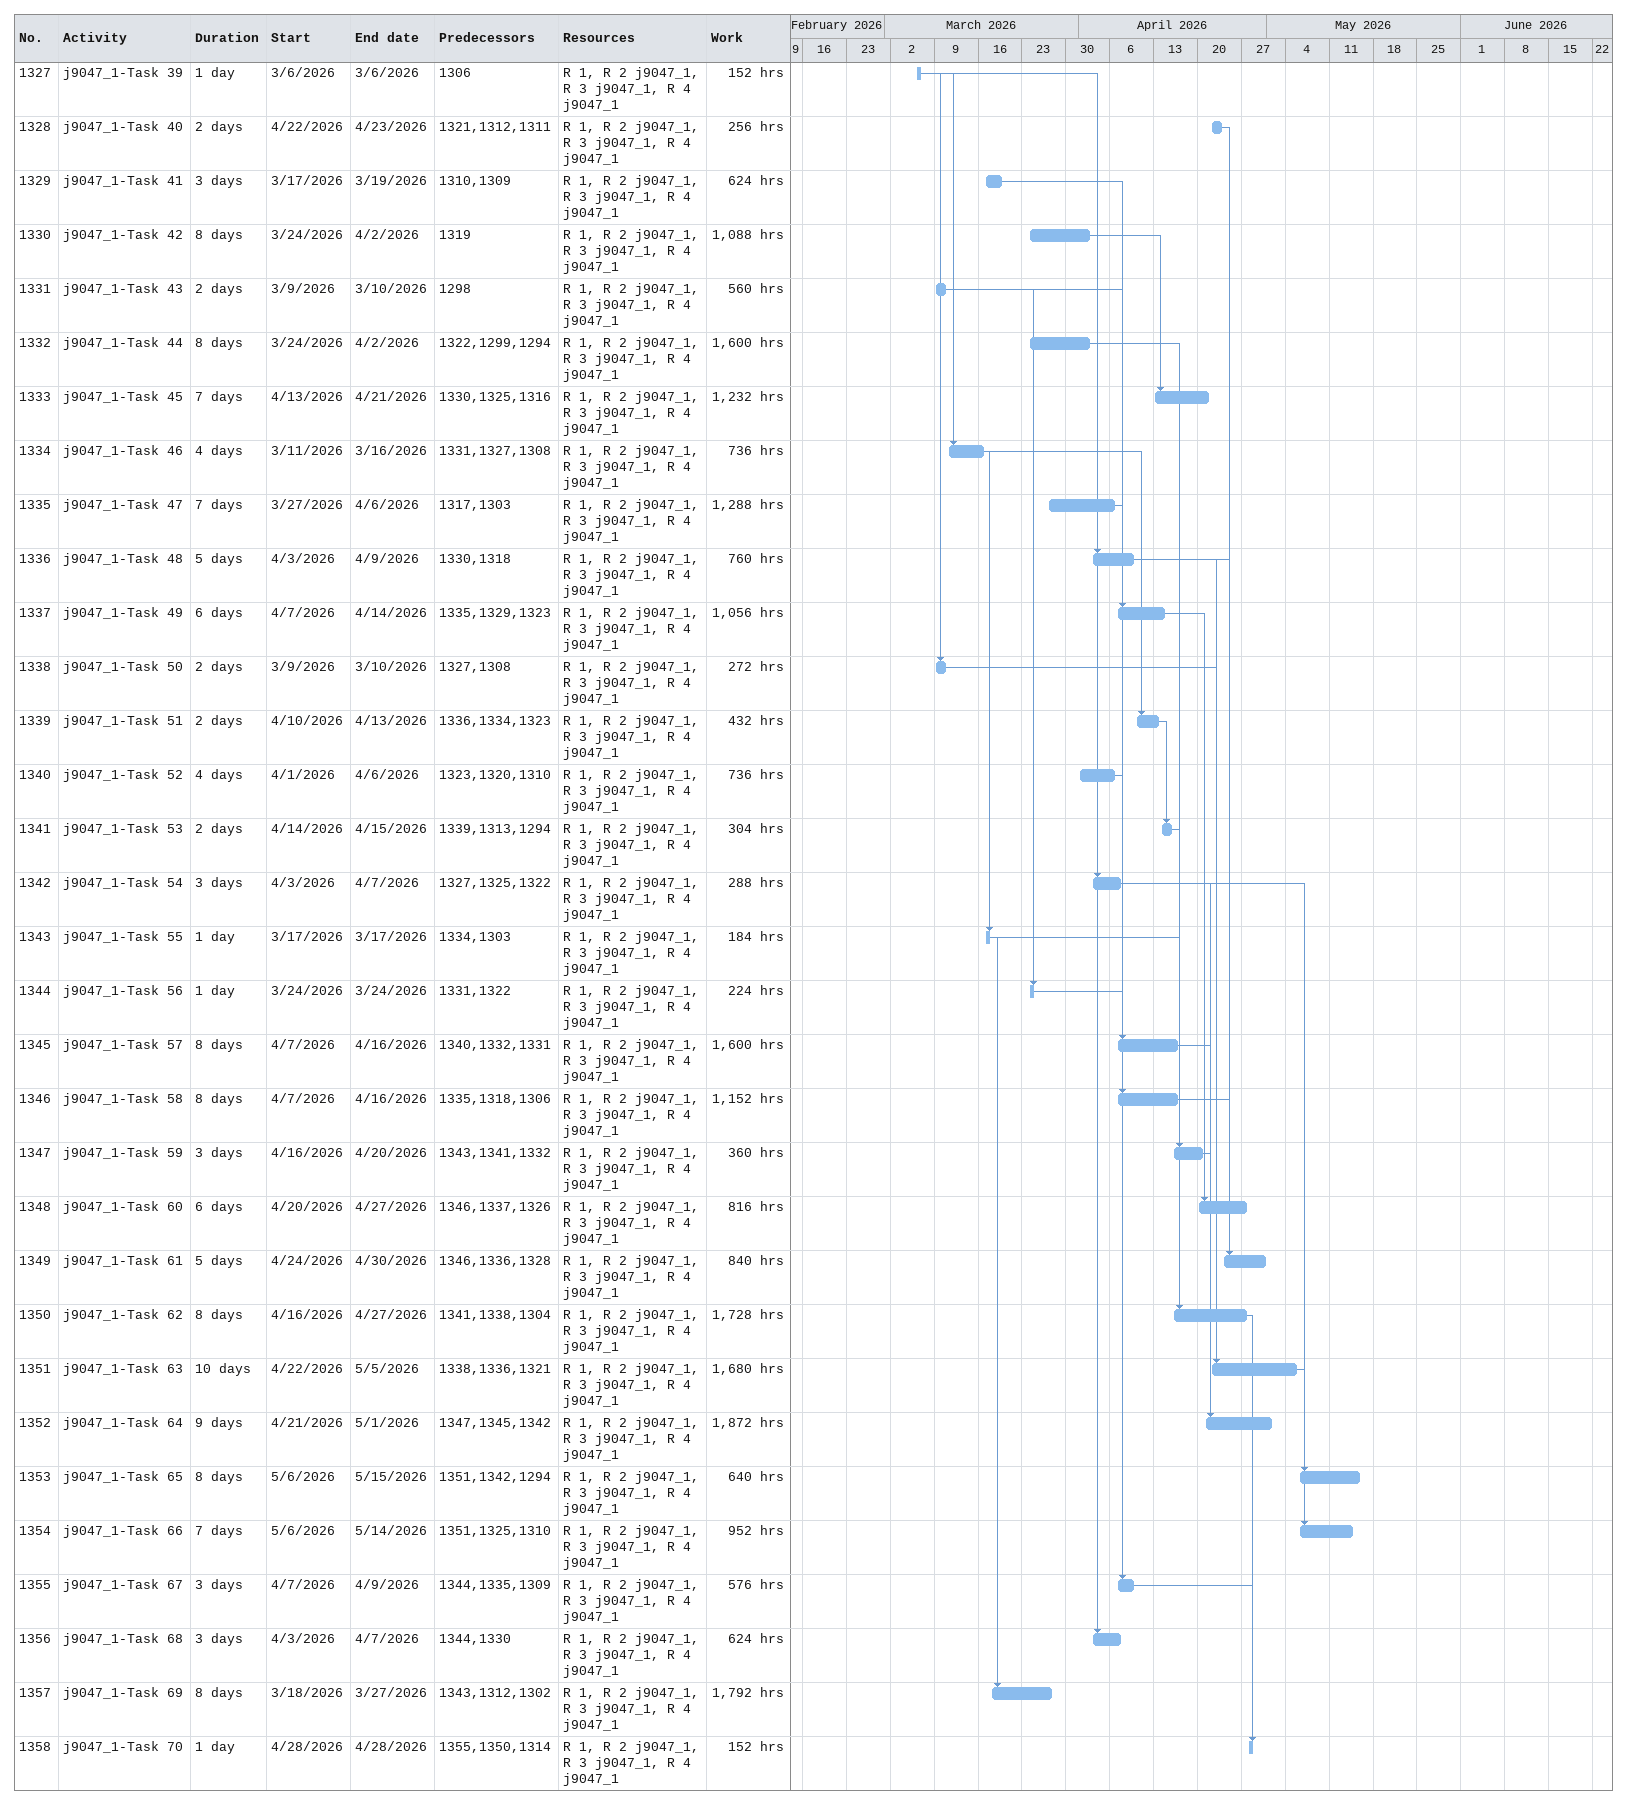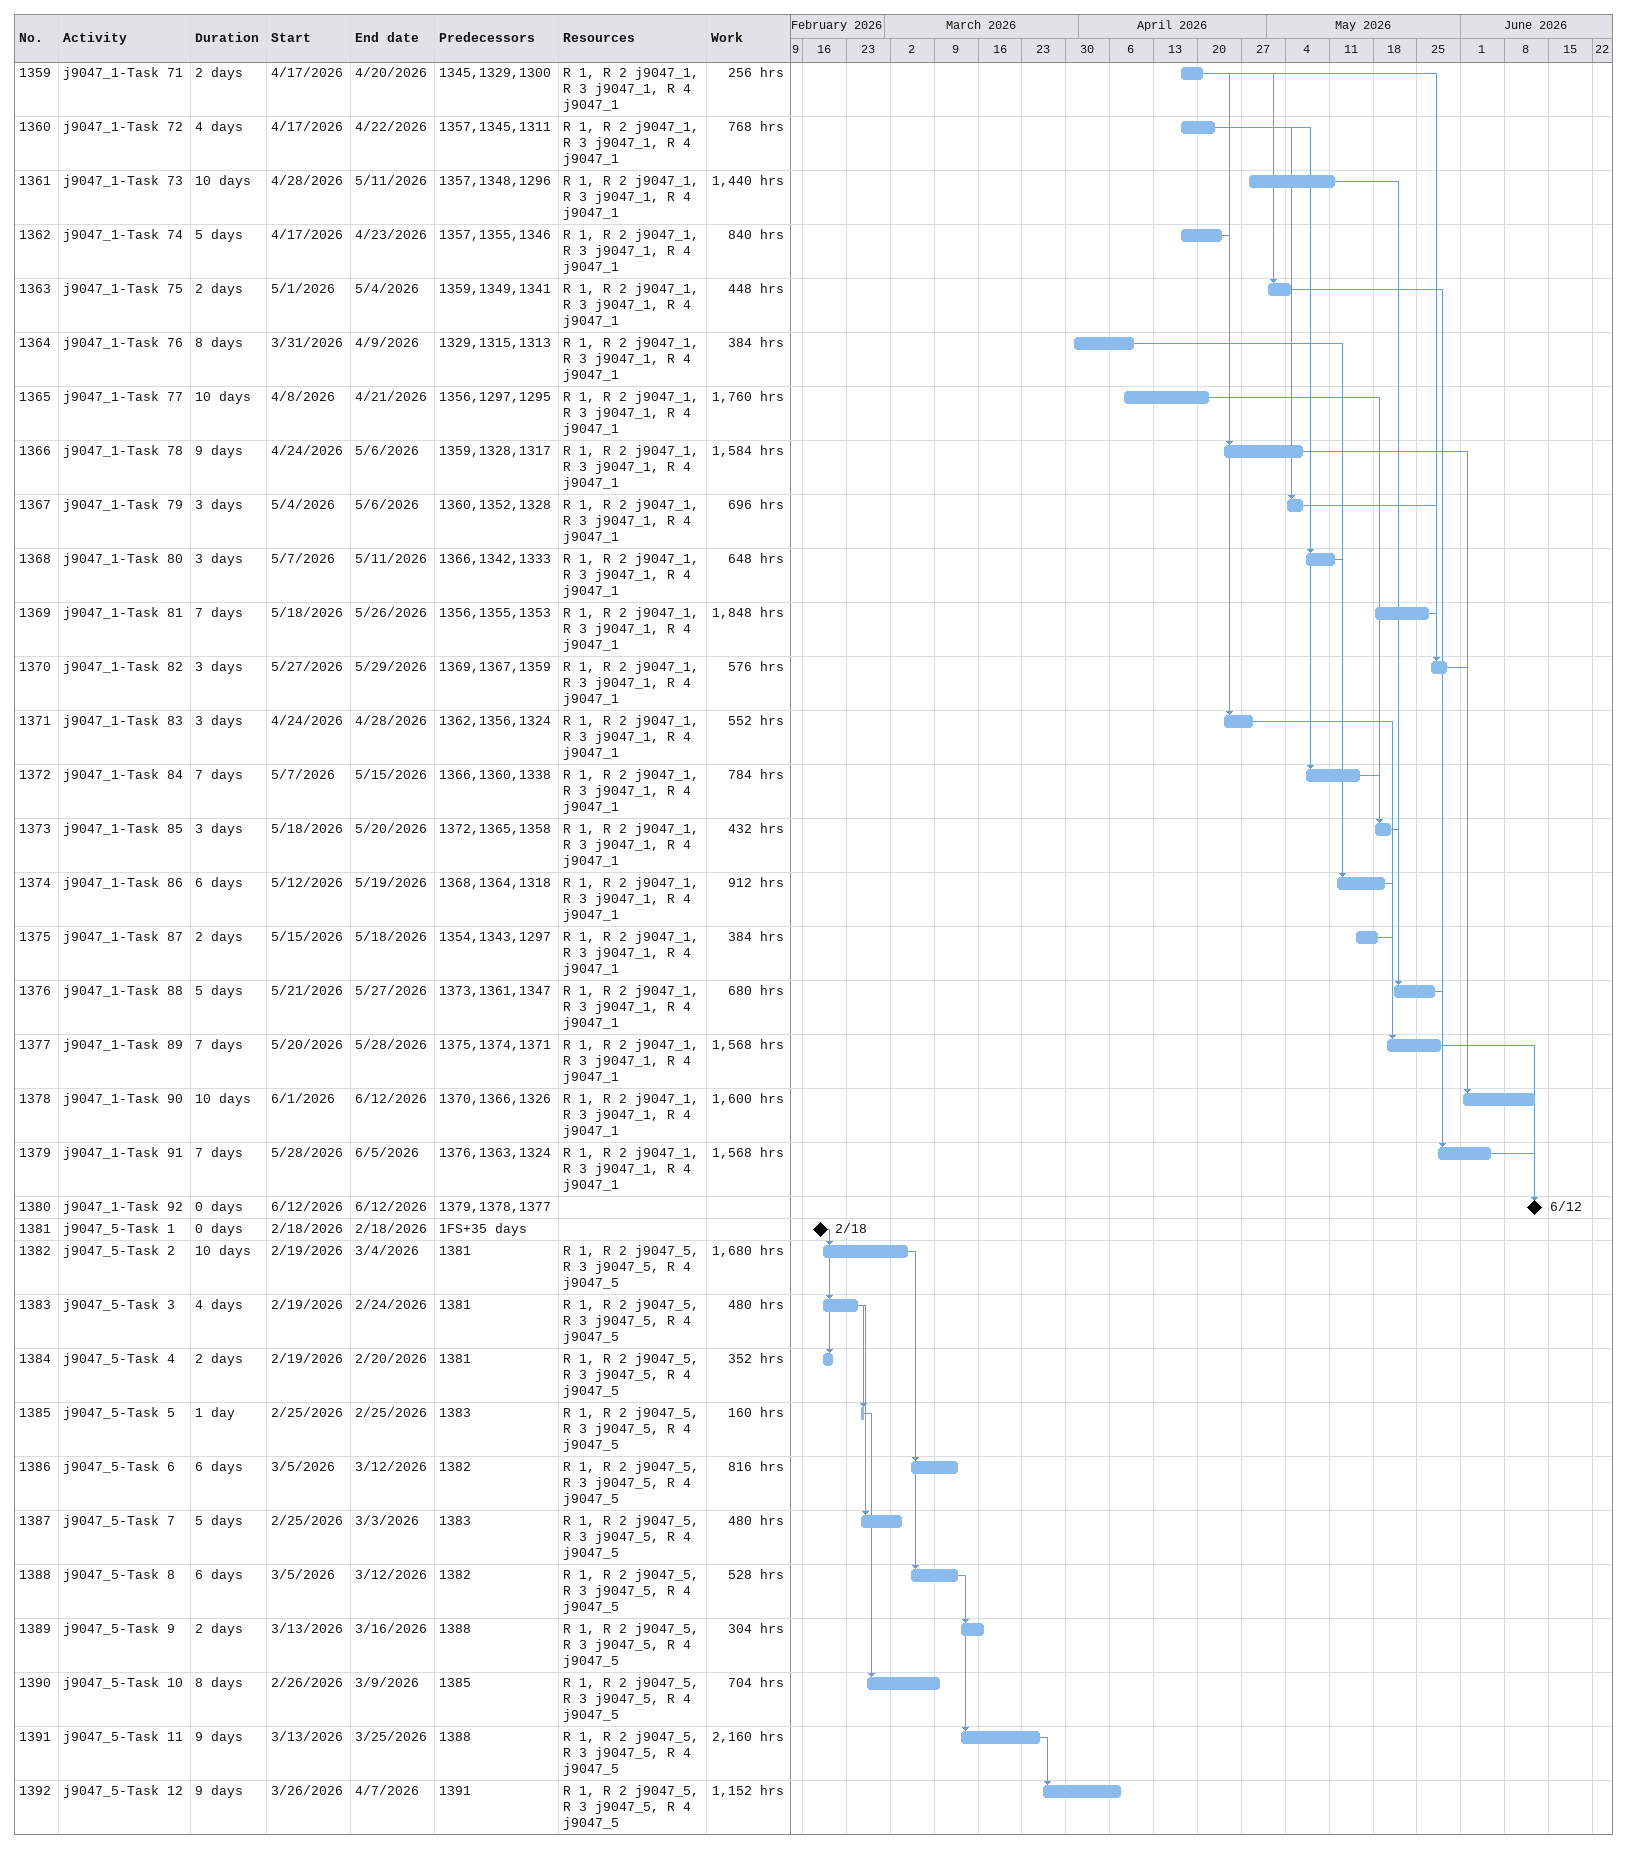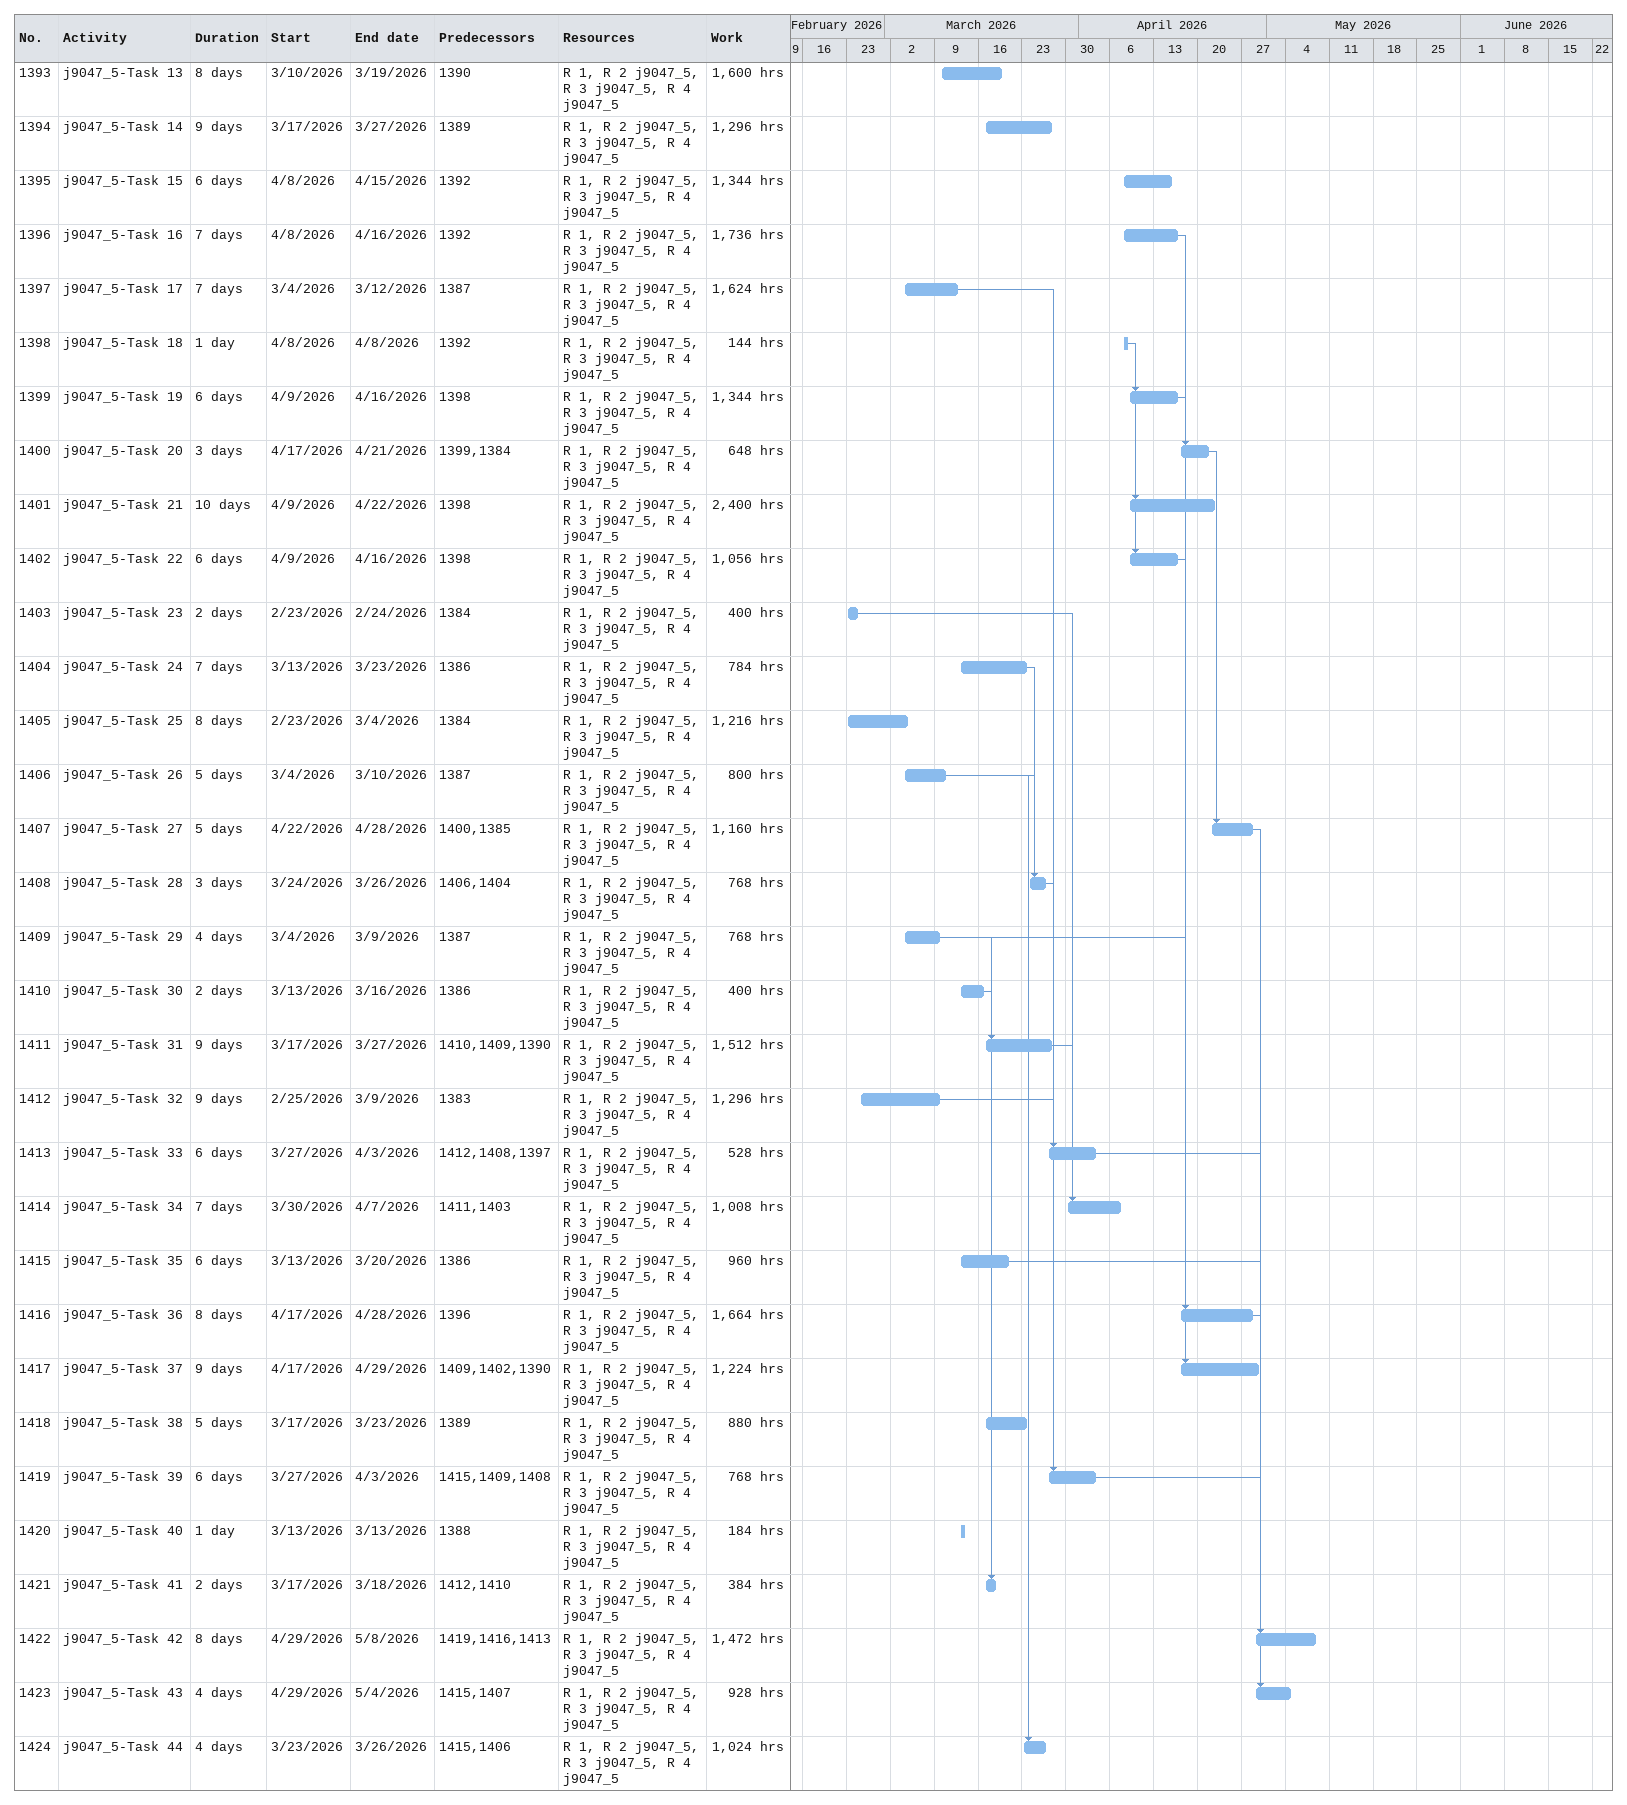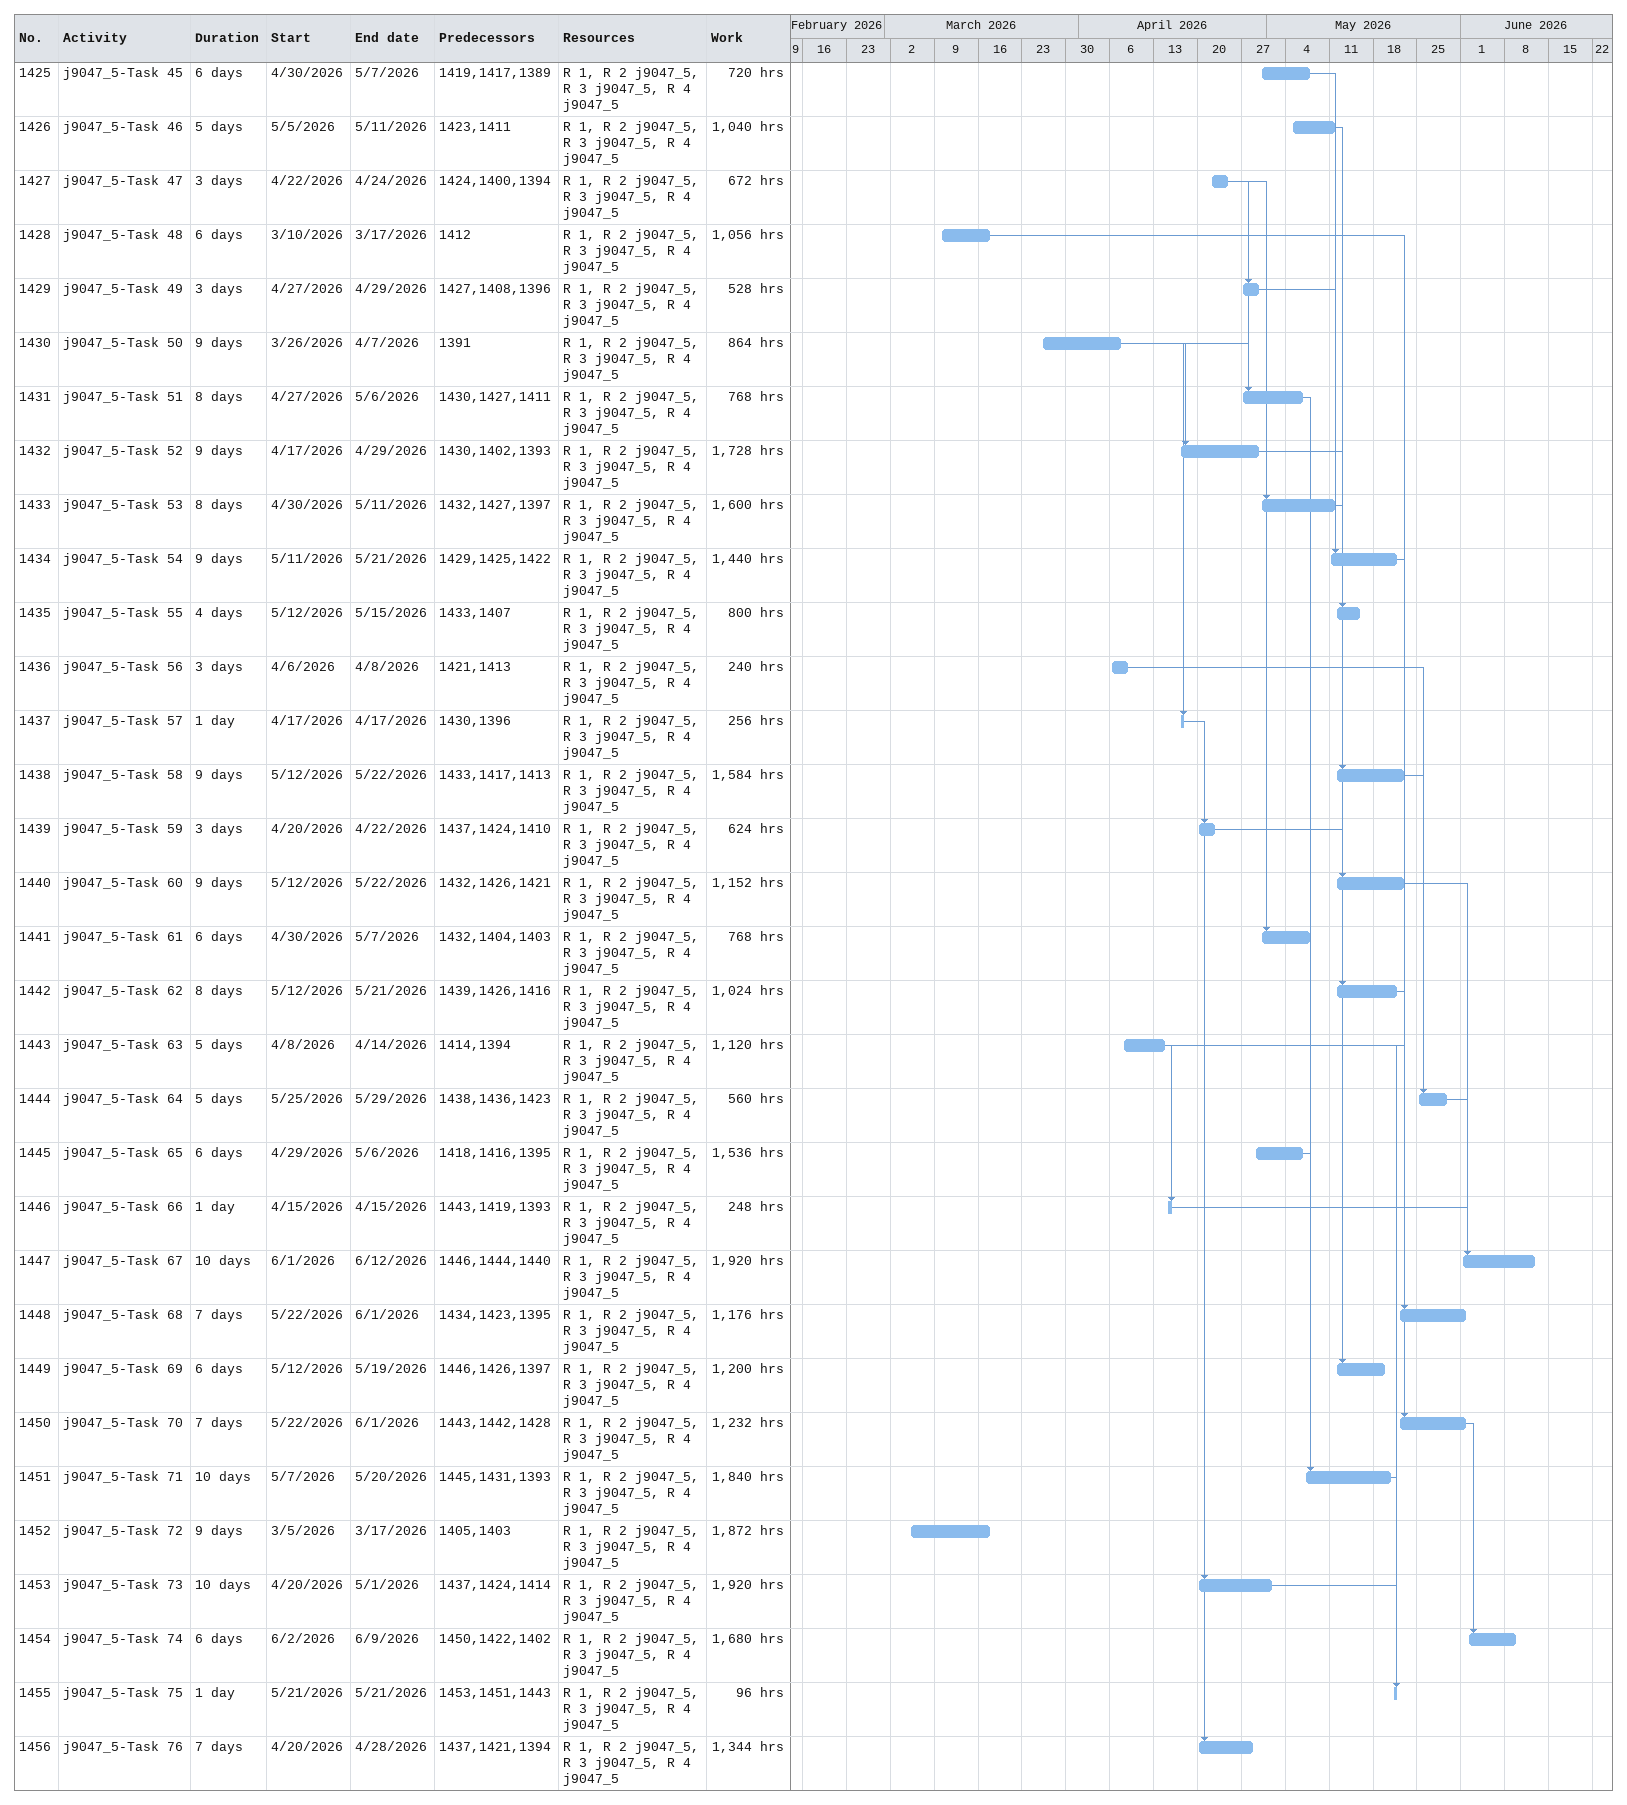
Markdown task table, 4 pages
| ID | Task | Duration | Start | Finish | Predecessors | Resources | Work (h) |
|---|---|---|---|---|---|---|---|
| 1327 | j9047_1-Task 39 | 1d | 2026-03-06 | 2026-03-06 | 1306 | R 1, R 2 j9047_1, R 3 j9047_1, R 4 j9047_1 | 152 |
| 1328 | j9047_1-Task 40 | 2d | 2026-04-22 | 2026-04-23 | 1321, 1312, 1311 | R 1, R 2 j9047_1, R 3 j9047_1, R 4 j9047_1 | 256 |
| 1329 | j9047_1-Task 41 | 3d | 2026-03-17 | 2026-03-19 | 1310, 1309 | R 1, R 2 j9047_1, R 3 j9047_1, R 4 j9047_1 | 624 |
| 1330 | j9047_1-Task 42 | 8d | 2026-03-24 | 2026-04-02 | 1319 | R 1, R 2 j9047_1, R 3 j9047_1, R 4 j9047_1 | 1088 |
| 1331 | j9047_1-Task 43 | 2d | 2026-03-09 | 2026-03-10 | 1298 | R 1, R 2 j9047_1, R 3 j9047_1, R 4 j9047_1 | 560 |
| 1332 | j9047_1-Task 44 | 8d | 2026-03-24 | 2026-04-02 | 1322, 1299, 1294 | R 1, R 2 j9047_1, R 3 j9047_1, R 4 j9047_1 | 1600 |
| 1333 | j9047_1-Task 45 | 7d | 2026-04-13 | 2026-04-21 | 1330, 1325, 1316 | R 1, R 2 j9047_1, R 3 j9047_1, R 4 j9047_1 | 1232 |
| 1334 | j9047_1-Task 46 | 4d | 2026-03-11 | 2026-03-16 | 1331, 1327, 1308 | R 1, R 2 j9047_1, R 3 j9047_1, R 4 j9047_1 | 736 |
| 1335 | j9047_1-Task 47 | 7d | 2026-03-27 | 2026-04-06 | 1317, 1303 | R 1, R 2 j9047_1, R 3 j9047_1, R 4 j9047_1 | 1288 |
| 1336 | j9047_1-Task 48 | 5d | 2026-04-03 | 2026-04-09 | 1330, 1318 | R 1, R 2 j9047_1, R 3 j9047_1, R 4 j9047_1 | 760 |
| 1337 | j9047_1-Task 49 | 6d | 2026-04-07 | 2026-04-14 | 1335, 1329, 1323 | R 1, R 2 j9047_1, R 3 j9047_1, R 4 j9047_1 | 1056 |
| 1338 | j9047_1-Task 50 | 2d | 2026-03-09 | 2026-03-10 | 1327, 1308 | R 1, R 2 j9047_1, R 3 j9047_1, R 4 j9047_1 | 272 |
| 1339 | j9047_1-Task 51 | 2d | 2026-04-10 | 2026-04-13 | 1336, 1334, 1323 | R 1, R 2 j9047_1, R 3 j9047_1, R 4 j9047_1 | 432 |
| 1340 | j9047_1-Task 52 | 4d | 2026-04-01 | 2026-04-06 | 1323, 1320, 1310 | R 1, R 2 j9047_1, R 3 j9047_1, R 4 j9047_1 | 736 |
| 1341 | j9047_1-Task 53 | 2d | 2026-04-14 | 2026-04-15 | 1339, 1313, 1294 | R 1, R 2 j9047_1, R 3 j9047_1, R 4 j9047_1 | 304 |
| 1342 | j9047_1-Task 54 | 3d | 2026-04-03 | 2026-04-07 | 1327, 1325, 1322 | R 1, R 2 j9047_1, R 3 j9047_1, R 4 j9047_1 | 288 |
| 1343 | j9047_1-Task 55 | 1d | 2026-03-17 | 2026-03-17 | 1334, 1303 | R 1, R 2 j9047_1, R 3 j9047_1, R 4 j9047_1 | 184 |
| 1344 | j9047_1-Task 56 | 1d | 2026-03-24 | 2026-03-24 | 1331, 1322 | R 1, R 2 j9047_1, R 3 j9047_1, R 4 j9047_1 | 224 |
| 1345 | j9047_1-Task 57 | 8d | 2026-04-07 | 2026-04-16 | 1340, 1332, 1331 | R 1, R 2 j9047_1, R 3 j9047_1, R 4 j9047_1 | 1600 |
| 1346 | j9047_1-Task 58 | 8d | 2026-04-07 | 2026-04-16 | 1335, 1318, 1306 | R 1, R 2 j9047_1, R 3 j9047_1, R 4 j9047_1 | 1152 |
| 1347 | j9047_1-Task 59 | 3d | 2026-04-16 | 2026-04-20 | 1343, 1341, 1332 | R 1, R 2 j9047_1, R 3 j9047_1, R 4 j9047_1 | 360 |
| 1348 | j9047_1-Task 60 | 6d | 2026-04-20 | 2026-04-27 | 1346, 1337, 1326 | R 1, R 2 j9047_1, R 3 j9047_1, R 4 j9047_1 | 816 |
| 1349 | j9047_1-Task 61 | 5d | 2026-04-24 | 2026-04-30 | 1346, 1336, 1328 | R 1, R 2 j9047_1, R 3 j9047_1, R 4 j9047_1 | 840 |
| 1350 | j9047_1-Task 62 | 8d | 2026-04-16 | 2026-04-27 | 1341, 1338, 1304 | R 1, R 2 j9047_1, R 3 j9047_1, R 4 j9047_1 | 1728 |
| 1351 | j9047_1-Task 63 | 10d | 2026-04-22 | 2026-05-05 | 1338, 1336, 1321 | R 1, R 2 j9047_1, R 3 j9047_1, R 4 j9047_1 | 1680 |
| 1352 | j9047_1-Task 64 | 9d | 2026-04-21 | 2026-05-01 | 1347, 1345, 1342 | R 1, R 2 j9047_1, R 3 j9047_1, R 4 j9047_1 | 1872 |
| 1353 | j9047_1-Task 65 | 8d | 2026-05-06 | 2026-05-15 | 1351, 1342, 1294 | R 1, R 2 j9047_1, R 3 j9047_1, R 4 j9047_1 | 640 |
| 1354 | j9047_1-Task 66 | 7d | 2026-05-06 | 2026-05-14 | 1351, 1325, 1310 | R 1, R 2 j9047_1, R 3 j9047_1, R 4 j9047_1 | 952 |
| 1355 | j9047_1-Task 67 | 3d | 2026-04-07 | 2026-04-09 | 1344, 1335, 1309 | R 1, R 2 j9047_1, R 3 j9047_1, R 4 j9047_1 | 576 |
| 1356 | j9047_1-Task 68 | 3d | 2026-04-03 | 2026-04-07 | 1344, 1330 | R 1, R 2 j9047_1, R 3 j9047_1, R 4 j9047_1 | 624 |
| 1357 | j9047_1-Task 69 | 8d | 2026-03-18 | 2026-03-27 | 1343, 1312, 1302 | R 1, R 2 j9047_1, R 3 j9047_1, R 4 j9047_1 | 1792 |
| 1358 | j9047_1-Task 70 | 1d | 2026-04-28 | 2026-04-28 | 1355, 1350, 1314 | R 1, R 2 j9047_1, R 3 j9047_1, R 4 j9047_1 | 152 |
| 1359 | j9047_1-Task 71 | 2d | 2026-04-17 | 2026-04-20 | 1345, 1329, 1300 | R 1, R 2 j9047_1, R 3 j9047_1, R 4 j9047_1 | 256 |
| 1360 | j9047_1-Task 72 | 4d | 2026-04-17 | 2026-04-22 | 1357, 1345, 1311 | R 1, R 2 j9047_1, R 3 j9047_1, R 4 j9047_1 | 768 |
| 1361 | j9047_1-Task 73 | 10d | 2026-04-28 | 2026-05-11 | 1357, 1348, 1296 | R 1, R 2 j9047_1, R 3 j9047_1, R 4 j9047_1 | 1440 |
| 1362 | j9047_1-Task 74 | 5d | 2026-04-17 | 2026-04-23 | 1357, 1355, 1346 | R 1, R 2 j9047_1, R 3 j9047_1, R 4 j9047_1 | 840 |
| 1363 | j9047_1-Task 75 | 2d | 2026-05-01 | 2026-05-04 | 1359, 1349, 1341 | R 1, R 2 j9047_1, R 3 j9047_1, R 4 j9047_1 | 448 |
| 1364 | j9047_1-Task 76 | 8d | 2026-03-31 | 2026-04-09 | 1329, 1315, 1313 | R 1, R 2 j9047_1, R 3 j9047_1, R 4 j9047_1 | 384 |
| 1365 | j9047_1-Task 77 | 10d | 2026-04-08 | 2026-04-21 | 1356, 1297, 1295 | R 1, R 2 j9047_1, R 3 j9047_1, R 4 j9047_1 | 1760 |
| 1366 | j9047_1-Task 78 | 9d | 2026-04-24 | 2026-05-06 | 1359, 1328, 1317 | R 1, R 2 j9047_1, R 3 j9047_1, R 4 j9047_1 | 1584 |
| 1367 | j9047_1-Task 79 | 3d | 2026-05-04 | 2026-05-06 | 1360, 1352, 1328 | R 1, R 2 j9047_1, R 3 j9047_1, R 4 j9047_1 | 696 |
| 1368 | j9047_1-Task 80 | 3d | 2026-05-07 | 2026-05-11 | 1366, 1342, 1333 | R 1, R 2 j9047_1, R 3 j9047_1, R 4 j9047_1 | 648 |
| 1369 | j9047_1-Task 81 | 7d | 2026-05-18 | 2026-05-26 | 1356, 1355, 1353 | R 1, R 2 j9047_1, R 3 j9047_1, R 4 j9047_1 | 1848 |
| 1370 | j9047_1-Task 82 | 3d | 2026-05-27 | 2026-05-29 | 1369, 1367, 1359 | R 1, R 2 j9047_1, R 3 j9047_1, R 4 j9047_1 | 576 |
| 1371 | j9047_1-Task 83 | 3d | 2026-04-24 | 2026-04-28 | 1362, 1356, 1324 | R 1, R 2 j9047_1, R 3 j9047_1, R 4 j9047_1 | 552 |
| 1372 | j9047_1-Task 84 | 7d | 2026-05-07 | 2026-05-15 | 1366, 1360, 1338 | R 1, R 2 j9047_1, R 3 j9047_1, R 4 j9047_1 | 784 |
| 1373 | j9047_1-Task 85 | 3d | 2026-05-18 | 2026-05-20 | 1372, 1365, 1358 | R 1, R 2 j9047_1, R 3 j9047_1, R 4 j9047_1 | 432 |
| 1374 | j9047_1-Task 86 | 6d | 2026-05-12 | 2026-05-19 | 1368, 1364, 1318 | R 1, R 2 j9047_1, R 3 j9047_1, R 4 j9047_1 | 912 |
| 1375 | j9047_1-Task 87 | 2d | 2026-05-15 | 2026-05-18 | 1354, 1343, 1297 | R 1, R 2 j9047_1, R 3 j9047_1, R 4 j9047_1 | 384 |
| 1376 | j9047_1-Task 88 | 5d | 2026-05-21 | 2026-05-27 | 1373, 1361, 1347 | R 1, R 2 j9047_1, R 3 j9047_1, R 4 j9047_1 | 680 |
| 1377 | j9047_1-Task 89 | 7d | 2026-05-20 | 2026-05-28 | 1375, 1374, 1371 | R 1, R 2 j9047_1, R 3 j9047_1, R 4 j9047_1 | 1568 |
| 1378 | j9047_1-Task 90 | 10d | 2026-06-01 | 2026-06-12 | 1370, 1366, 1326 | R 1, R 2 j9047_1, R 3 j9047_1, R 4 j9047_1 | 1600 |
| 1379 | j9047_1-Task 91 | 7d | 2026-05-28 | 2026-06-05 | 1376, 1363, 1324 | R 1, R 2 j9047_1, R 3 j9047_1, R 4 j9047_1 | 1568 |
| 1380 | j9047_1-Task 92 | 0d | 2026-06-12 | 2026-06-12 | 1379, 1378, 1377 |  |  |
| 1381 | j9047_5-Task 1 | 0d | 2026-02-18 | 2026-02-18 | 1FS+35d |  |  |
| 1382 | j9047_5-Task 2 | 10d | 2026-02-19 | 2026-03-04 | 1381 | R 1, R 2 j9047_5, R 3 j9047_5, R 4 j9047_5 | 1680 |
| 1383 | j9047_5-Task 3 | 4d | 2026-02-19 | 2026-02-24 | 1381 | R 1, R 2 j9047_5, R 3 j9047_5, R 4 j9047_5 | 480 |
| 1384 | j9047_5-Task 4 | 2d | 2026-02-19 | 2026-02-20 | 1381 | R 1, R 2 j9047_5, R 3 j9047_5, R 4 j9047_5 | 352 |
| 1385 | j9047_5-Task 5 | 1d | 2026-02-25 | 2026-02-25 | 1383 | R 1, R 2 j9047_5, R 3 j9047_5, R 4 j9047_5 | 160 |
| 1386 | j9047_5-Task 6 | 6d | 2026-03-05 | 2026-03-12 | 1382 | R 1, R 2 j9047_5, R 3 j9047_5, R 4 j9047_5 | 816 |
| 1387 | j9047_5-Task 7 | 5d | 2026-02-25 | 2026-03-03 | 1383 | R 1, R 2 j9047_5, R 3 j9047_5, R 4 j9047_5 | 480 |
| 1388 | j9047_5-Task 8 | 6d | 2026-03-05 | 2026-03-12 | 1382 | R 1, R 2 j9047_5, R 3 j9047_5, R 4 j9047_5 | 528 |
| 1389 | j9047_5-Task 9 | 2d | 2026-03-13 | 2026-03-16 | 1388 | R 1, R 2 j9047_5, R 3 j9047_5, R 4 j9047_5 | 304 |
| 1390 | j9047_5-Task 10 | 8d | 2026-02-26 | 2026-03-09 | 1385 | R 1, R 2 j9047_5, R 3 j9047_5, R 4 j9047_5 | 704 |
| 1391 | j9047_5-Task 11 | 9d | 2026-03-13 | 2026-03-25 | 1388 | R 1, R 2 j9047_5, R 3 j9047_5, R 4 j9047_5 | 2160 |
| 1392 | j9047_5-Task 12 | 9d | 2026-03-26 | 2026-04-07 | 1391 | R 1, R 2 j9047_5, R 3 j9047_5, R 4 j9047_5 | 1152 |
| 1393 | j9047_5-Task 13 | 8d | 2026-03-10 | 2026-03-19 | 1390 | R 1, R 2 j9047_5, R 3 j9047_5, R 4 j9047_5 | 1600 |
| 1394 | j9047_5-Task 14 | 9d | 2026-03-17 | 2026-03-27 | 1389 | R 1, R 2 j9047_5, R 3 j9047_5, R 4 j9047_5 | 1296 |
| 1395 | j9047_5-Task 15 | 6d | 2026-04-08 | 2026-04-15 | 1392 | R 1, R 2 j9047_5, R 3 j9047_5, R 4 j9047_5 | 1344 |
| 1396 | j9047_5-Task 16 | 7d | 2026-04-08 | 2026-04-16 | 1392 | R 1, R 2 j9047_5, R 3 j9047_5, R 4 j9047_5 | 1736 |
| 1397 | j9047_5-Task 17 | 7d | 2026-03-04 | 2026-03-12 | 1387 | R 1, R 2 j9047_5, R 3 j9047_5, R 4 j9047_5 | 1624 |
| 1398 | j9047_5-Task 18 | 1d | 2026-04-08 | 2026-04-08 | 1392 | R 1, R 2 j9047_5, R 3 j9047_5, R 4 j9047_5 | 144 |
| 1399 | j9047_5-Task 19 | 6d | 2026-04-09 | 2026-04-16 | 1398 | R 1, R 2 j9047_5, R 3 j9047_5, R 4 j9047_5 | 1344 |
| 1400 | j9047_5-Task 20 | 3d | 2026-04-17 | 2026-04-21 | 1399, 1384 | R 1, R 2 j9047_5, R 3 j9047_5, R 4 j9047_5 | 648 |
| 1401 | j9047_5-Task 21 | 10d | 2026-04-09 | 2026-04-22 | 1398 | R 1, R 2 j9047_5, R 3 j9047_5, R 4 j9047_5 | 2400 |
| 1402 | j9047_5-Task 22 | 6d | 2026-04-09 | 2026-04-16 | 1398 | R 1, R 2 j9047_5, R 3 j9047_5, R 4 j9047_5 | 1056 |
| 1403 | j9047_5-Task 23 | 2d | 2026-02-23 | 2026-02-24 | 1384 | R 1, R 2 j9047_5, R 3 j9047_5, R 4 j9047_5 | 400 |
| 1404 | j9047_5-Task 24 | 7d | 2026-03-13 | 2026-03-23 | 1386 | R 1, R 2 j9047_5, R 3 j9047_5, R 4 j9047_5 | 784 |
| 1405 | j9047_5-Task 25 | 8d | 2026-02-23 | 2026-03-04 | 1384 | R 1, R 2 j9047_5, R 3 j9047_5, R 4 j9047_5 | 1216 |
| 1406 | j9047_5-Task 26 | 5d | 2026-03-04 | 2026-03-10 | 1387 | R 1, R 2 j9047_5, R 3 j9047_5, R 4 j9047_5 | 800 |
| 1407 | j9047_5-Task 27 | 5d | 2026-04-22 | 2026-04-28 | 1400, 1385 | R 1, R 2 j9047_5, R 3 j9047_5, R 4 j9047_5 | 1160 |
| 1408 | j9047_5-Task 28 | 3d | 2026-03-24 | 2026-03-26 | 1406, 1404 | R 1, R 2 j9047_5, R 3 j9047_5, R 4 j9047_5 | 768 |
| 1409 | j9047_5-Task 29 | 4d | 2026-03-04 | 2026-03-09 | 1387 | R 1, R 2 j9047_5, R 3 j9047_5, R 4 j9047_5 | 768 |
| 1410 | j9047_5-Task 30 | 2d | 2026-03-13 | 2026-03-16 | 1386 | R 1, R 2 j9047_5, R 3 j9047_5, R 4 j9047_5 | 400 |
| 1411 | j9047_5-Task 31 | 9d | 2026-03-17 | 2026-03-27 | 1410, 1409, 1390 | R 1, R 2 j9047_5, R 3 j9047_5, R 4 j9047_5 | 1512 |
| 1412 | j9047_5-Task 32 | 9d | 2026-02-25 | 2026-03-09 | 1383 | R 1, R 2 j9047_5, R 3 j9047_5, R 4 j9047_5 | 1296 |
| 1413 | j9047_5-Task 33 | 6d | 2026-03-27 | 2026-04-03 | 1412, 1408, 1397 | R 1, R 2 j9047_5, R 3 j9047_5, R 4 j9047_5 | 528 |
| 1414 | j9047_5-Task 34 | 7d | 2026-03-30 | 2026-04-07 | 1411, 1403 | R 1, R 2 j9047_5, R 3 j9047_5, R 4 j9047_5 | 1008 |
| 1415 | j9047_5-Task 35 | 6d | 2026-03-13 | 2026-03-20 | 1386 | R 1, R 2 j9047_5, R 3 j9047_5, R 4 j9047_5 | 960 |
| 1416 | j9047_5-Task 36 | 8d | 2026-04-17 | 2026-04-28 | 1396 | R 1, R 2 j9047_5, R 3 j9047_5, R 4 j9047_5 | 1664 |
| 1417 | j9047_5-Task 37 | 9d | 2026-04-17 | 2026-04-29 | 1409, 1402, 1390 | R 1, R 2 j9047_5, R 3 j9047_5, R 4 j9047_5 | 1224 |
| 1418 | j9047_5-Task 38 | 5d | 2026-03-17 | 2026-03-23 | 1389 | R 1, R 2 j9047_5, R 3 j9047_5, R 4 j9047_5 | 880 |
| 1419 | j9047_5-Task 39 | 6d | 2026-03-27 | 2026-04-03 | 1415, 1409, 1408 | R 1, R 2 j9047_5, R 3 j9047_5, R 4 j9047_5 | 768 |
| 1420 | j9047_5-Task 40 | 1d | 2026-03-13 | 2026-03-13 | 1388 | R 1, R 2 j9047_5, R 3 j9047_5, R 4 j9047_5 | 184 |
| 1421 | j9047_5-Task 41 | 2d | 2026-03-17 | 2026-03-18 | 1412, 1410 | R 1, R 2 j9047_5, R 3 j9047_5, R 4 j9047_5 | 384 |
| 1422 | j9047_5-Task 42 | 8d | 2026-04-29 | 2026-05-08 | 1419, 1416, 1413 | R 1, R 2 j9047_5, R 3 j9047_5, R 4 j9047_5 | 1472 |
| 1423 | j9047_5-Task 43 | 4d | 2026-04-29 | 2026-05-04 | 1415, 1407 | R 1, R 2 j9047_5, R 3 j9047_5, R 4 j9047_5 | 928 |
| 1424 | j9047_5-Task 44 | 4d | 2026-03-23 | 2026-03-26 | 1415, 1406 | R 1, R 2 j9047_5, R 3 j9047_5, R 4 j9047_5 | 1024 |
| 1425 | j9047_5-Task 45 | 6d | 2026-04-30 | 2026-05-07 | 1419, 1417, 1389 | R 1, R 2 j9047_5, R 3 j9047_5, R 4 j9047_5 | 720 |
| 1426 | j9047_5-Task 46 | 5d | 2026-05-05 | 2026-05-11 | 1423, 1411 | R 1, R 2 j9047_5, R 3 j9047_5, R 4 j9047_5 | 1040 |
| 1427 | j9047_5-Task 47 | 3d | 2026-04-22 | 2026-04-24 | 1424, 1400, 1394 | R 1, R 2 j9047_5, R 3 j9047_5, R 4 j9047_5 | 672 |
| 1428 | j9047_5-Task 48 | 6d | 2026-03-10 | 2026-03-17 | 1412 | R 1, R 2 j9047_5, R 3 j9047_5, R 4 j9047_5 | 1056 |
| 1429 | j9047_5-Task 49 | 3d | 2026-04-27 | 2026-04-29 | 1427, 1408, 1396 | R 1, R 2 j9047_5, R 3 j9047_5, R 4 j9047_5 | 528 |
| 1430 | j9047_5-Task 50 | 9d | 2026-03-26 | 2026-04-07 | 1391 | R 1, R 2 j9047_5, R 3 j9047_5, R 4 j9047_5 | 864 |
| 1431 | j9047_5-Task 51 | 8d | 2026-04-27 | 2026-05-06 | 1430, 1427, 1411 | R 1, R 2 j9047_5, R 3 j9047_5, R 4 j9047_5 | 768 |
| 1432 | j9047_5-Task 52 | 9d | 2026-04-17 | 2026-04-29 | 1430, 1402, 1393 | R 1, R 2 j9047_5, R 3 j9047_5, R 4 j9047_5 | 1728 |
| 1433 | j9047_5-Task 53 | 8d | 2026-04-30 | 2026-05-11 | 1432, 1427, 1397 | R 1, R 2 j9047_5, R 3 j9047_5, R 4 j9047_5 | 1600 |
| 1434 | j9047_5-Task 54 | 9d | 2026-05-11 | 2026-05-21 | 1429, 1425, 1422 | R 1, R 2 j9047_5, R 3 j9047_5, R 4 j9047_5 | 1440 |
| 1435 | j9047_5-Task 55 | 4d | 2026-05-12 | 2026-05-15 | 1433, 1407 | R 1, R 2 j9047_5, R 3 j9047_5, R 4 j9047_5 | 800 |
| 1436 | j9047_5-Task 56 | 3d | 2026-04-06 | 2026-04-08 | 1421, 1413 | R 1, R 2 j9047_5, R 3 j9047_5, R 4 j9047_5 | 240 |
| 1437 | j9047_5-Task 57 | 1d | 2026-04-17 | 2026-04-17 | 1430, 1396 | R 1, R 2 j9047_5, R 3 j9047_5, R 4 j9047_5 | 256 |
| 1438 | j9047_5-Task 58 | 9d | 2026-05-12 | 2026-05-22 | 1433, 1417, 1413 | R 1, R 2 j9047_5, R 3 j9047_5, R 4 j9047_5 | 1584 |
| 1439 | j9047_5-Task 59 | 3d | 2026-04-20 | 2026-04-22 | 1437, 1424, 1410 | R 1, R 2 j9047_5, R 3 j9047_5, R 4 j9047_5 | 624 |
| 1440 | j9047_5-Task 60 | 9d | 2026-05-12 | 2026-05-22 | 1432, 1426, 1421 | R 1, R 2 j9047_5, R 3 j9047_5, R 4 j9047_5 | 1152 |
| 1441 | j9047_5-Task 61 | 6d | 2026-04-30 | 2026-05-07 | 1432, 1404, 1403 | R 1, R 2 j9047_5, R 3 j9047_5, R 4 j9047_5 | 768 |
| 1442 | j9047_5-Task 62 | 8d | 2026-05-12 | 2026-05-21 | 1439, 1426, 1416 | R 1, R 2 j9047_5, R 3 j9047_5, R 4 j9047_5 | 1024 |
| 1443 | j9047_5-Task 63 | 5d | 2026-04-08 | 2026-04-14 | 1414, 1394 | R 1, R 2 j9047_5, R 3 j9047_5, R 4 j9047_5 | 1120 |
| 1444 | j9047_5-Task 64 | 5d | 2026-05-25 | 2026-05-29 | 1438, 1436, 1423 | R 1, R 2 j9047_5, R 3 j9047_5, R 4 j9047_5 | 560 |
| 1445 | j9047_5-Task 65 | 6d | 2026-04-29 | 2026-05-06 | 1418, 1416, 1395 | R 1, R 2 j9047_5, R 3 j9047_5, R 4 j9047_5 | 1536 |
| 1446 | j9047_5-Task 66 | 1d | 2026-04-15 | 2026-04-15 | 1443, 1419, 1393 | R 1, R 2 j9047_5, R 3 j9047_5, R 4 j9047_5 | 248 |
| 1447 | j9047_5-Task 67 | 10d | 2026-06-01 | 2026-06-12 | 1446, 1444, 1440 | R 1, R 2 j9047_5, R 3 j9047_5, R 4 j9047_5 | 1920 |
| 1448 | j9047_5-Task 68 | 7d | 2026-05-22 | 2026-06-01 | 1434, 1423, 1395 | R 1, R 2 j9047_5, R 3 j9047_5, R 4 j9047_5 | 1176 |
| 1449 | j9047_5-Task 69 | 6d | 2026-05-12 | 2026-05-19 | 1446, 1426, 1397 | R 1, R 2 j9047_5, R 3 j9047_5, R 4 j9047_5 | 1200 |
| 1450 | j9047_5-Task 70 | 7d | 2026-05-22 | 2026-06-01 | 1443, 1442, 1428 | R 1, R 2 j9047_5, R 3 j9047_5, R 4 j9047_5 | 1232 |
| 1451 | j9047_5-Task 71 | 10d | 2026-05-07 | 2026-05-20 | 1445, 1431, 1393 | R 1, R 2 j9047_5, R 3 j9047_5, R 4 j9047_5 | 1840 |
| 1452 | j9047_5-Task 72 | 9d | 2026-03-05 | 2026-03-17 | 1405, 1403 | R 1, R 2 j9047_5, R 3 j9047_5, R 4 j9047_5 | 1872 |
| 1453 | j9047_5-Task 73 | 10d | 2026-04-20 | 2026-05-01 | 1437, 1424, 1414 | R 1, R 2 j9047_5, R 3 j9047_5, R 4 j9047_5 | 1920 |
| 1454 | j9047_5-Task 74 | 6d | 2026-06-02 | 2026-06-09 | 1450, 1422, 1402 | R 1, R 2 j9047_5, R 3 j9047_5, R 4 j9047_5 | 1680 |
| 1455 | j9047_5-Task 75 | 1d | 2026-05-21 | 2026-05-21 | 1453, 1451, 1443 | R 1, R 2 j9047_5, R 3 j9047_5, R 4 j9047_5 | 96 |
| 1456 | j9047_5-Task 76 | 7d | 2026-04-20 | 2026-04-28 | 1437, 1421, 1394 | R 1, R 2 j9047_5, R 3 j9047_5, R 4 j9047_5 | 1344 |
